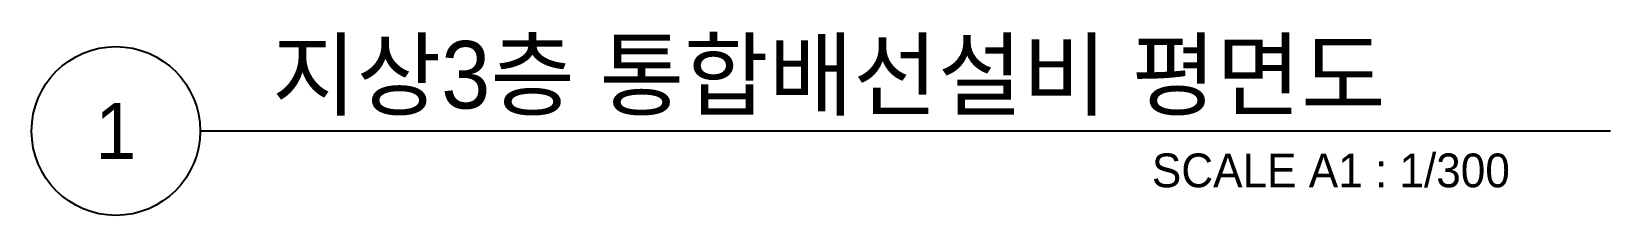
# Model space of a CAD drawing. Header units: millimetres. Extents: x 90978 to 501618, y -355196 to 882030.
# Drawn here: x 90978 to 133122, y 187050 to 191950 of the extents above; entities that cross this region are included whole.
import ezdxf
from ezdxf.enums import TextEntityAlignment as Align

# ---------------------------------------------------------------- set-up
doc = ezdxf.new("R2010")
doc.units = ezdxf.units.MM
doc.header["$LTSCALE"] = 150
doc.layers.add('-----41 Drawing Title', color=2, linetype='Continuous')
doc.styles.add('ELEC', font='')
doc.styles.get('ELEC').set_extended_font_data('Dotum')

msp = doc.modelspace()

# ---------------------------------------------------------------- linework, layer by layer
at = {"layer": '-----41 Drawing Title', "color": 7}
msp.add_line((133121.85802, 189300), (95478.14198, 189300), dxfattribs=at)
msp.add_circle((93228.14198, 189300), 2250, dxfattribs=at)

# ---------------------------------------------------------------- texts
at = {"layer": '-----41 Drawing Title', "color": 2, "style": 'ELEC'}
msp.add_text('지상3층 통합배선설비 평면도', height=1800, dxfattribs=at).set_placement((97395.29521, 189900))
at = {"layer": '-----41 Drawing Title', "color": 7, "style": 'ELEC'}
msp.add_text('1', height=1500, dxfattribs=at).set_placement((93228.14198, 189300), align=Align.MIDDLE)
at = {"layer": '-----41 Drawing Title', "style": 'ELEC'}
msp.add_text('SCALE A1 : 1/300', height=900, dxfattribs=at).set_placement((130437.22511, 187800), align=Align.RIGHT)

doc.saveas('drawing.dxf')
